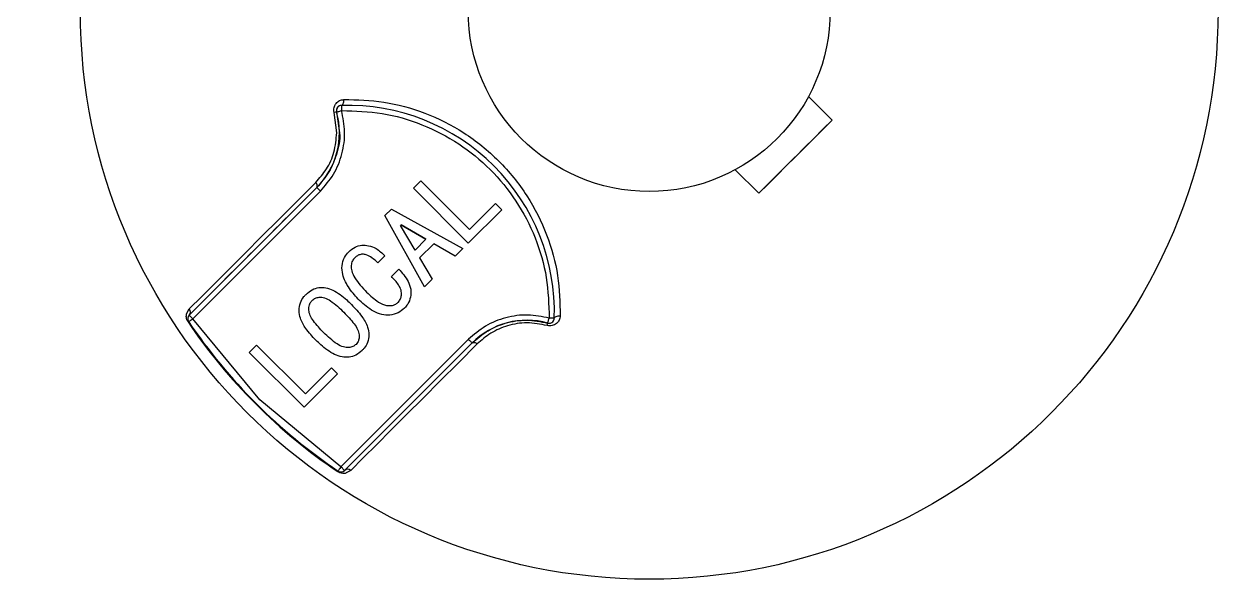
# Model space of a CAD drawing. Header units: millimetres. Extents: x 2085 to 4229, y 754 to 2271.
# Drawn here: x 2739.3 to 2786.09, y 1977.38 to 1998.96 of the extents above; entities that cross this region are included whole.
import ezdxf

# ---------------------------------------------------------------- set-up
doc = ezdxf.new("R2010")
doc.units = ezdxf.units.MM

msp = doc.modelspace()

# ---------------------------------------------------------------- linework, layer by layer
at = {"color": 7, "linetype": 'Continuous', "lineweight": 25}
for p, q in [((2751.575, 1995.813), (2751.581, 1995.613)), ((2769.636, 1996.154), (2770.55, 1995.241)), ((2769.636, 1996.154), (2769.636, 1996.154)), ((2751.396, 1994.756), (2751.295, 1995.538)), ((2751.381, 1995.613), (2751.381, 1995.613)), ((2751.388, 1995.559), (2751.497, 1994.753)), ((2767.721, 1992.413), (2770.55, 1995.241)), ((2767.721, 1992.413), (2766.808, 1993.326)), ((2766.808, 1993.326), (2766.808, 1993.326)), ((2766.808, 1993.326), (2767.721, 1992.413)), ((2745.687, 1987.702), (2750.619, 1992.635)), ((2745.828, 1987.561), (2750.761, 1992.493)), ((2750.619, 1992.635), (2750.619, 1992.635)), ((2754.361, 1992.611), (2754.646, 1992.896)), ((2756.482, 1990.49), (2754.361, 1992.611)), ((2756.482, 1990.49), (2754.361, 1992.611)), ((2754.646, 1992.896), (2756.531, 1991.011)), ((2767.721, 1992.413), (2767.721, 1992.413)), ((2753.256, 1991.557), (2753.505, 1991.805)), ((2754.782, 1988.79), (2753.256, 1991.557)), ((2754.782, 1988.79), (2753.256, 1991.557)), ((2753.505, 1991.805), (2756.271, 1990.279)), ((2757.772, 1991.78), (2756.482, 1990.49)), ((2757.772, 1991.78), (2756.482, 1990.49)), ((2756.531, 1991.011), (2757.536, 1992.016)), ((2757.536, 1992.016), (2757.772, 1991.78)), ((2753.889, 1991.197), (2753.864, 1991.172)), ((2753.889, 1991.197), (2753.864, 1991.172)), ((2754.423, 1990.217), (2753.864, 1991.172)), ((2753.864, 1991.172), (2753.864, 1991.172)), ((2753.889, 1991.197), (2754.844, 1990.639)), ((2753.889, 1991.197), (2753.889, 1991.197)), ((2754.844, 1990.639), (2753.889, 1991.197)), ((2754.844, 1990.639), (2754.423, 1990.217)), ((2754.844, 1990.639), (2754.844, 1990.639)), ((2755.142, 1990.465), (2754.596, 1989.919)), ((2755.142, 1990.465), (2754.596, 1989.919)), ((2755.973, 1989.981), (2755.142, 1990.465)), ((2755.142, 1990.465), (2755.142, 1990.465)), ((2755.973, 1989.981), (2755.142, 1990.465)), ((2756.271, 1990.279), (2755.973, 1989.981)), ((2756.271, 1990.279), (2755.973, 1989.981)), ((2756.482, 1990.49), (2756.482, 1990.49)), ((2752.09, 1989.919), (2752.09, 1989.919)), ((2753.256, 1989.994), (2752.984, 1989.721)), ((2753.256, 1989.994), (2752.984, 1989.721)), ((2752.984, 1989.721), (2752.984, 1989.721)), ((2754.596, 1989.919), (2755.08, 1989.088)), ((2754.596, 1989.919), (2754.596, 1989.919)), ((2755.973, 1989.981), (2755.973, 1989.981)), ((2751.983, 1989.381), (2751.983, 1989.381)), ((2753.505, 1989.2), (2753.79, 1989.485)), ((2755.08, 1989.088), (2754.782, 1988.79)), ((2755.08, 1989.088), (2754.782, 1988.79)), ((2754.782, 1988.79), (2754.782, 1988.79)), ((2753.891, 1988.618), (2753.891, 1988.618)), ((2745.584, 1987.746), (2745.69, 1987.938)), ((2750.44, 1988.269), (2750.44, 1988.269)), ((2751.669, 1987.81), (2751.669, 1987.81)), ((2752.276, 1988.269), (2752.276, 1988.269)), ((2754.013, 1987.971), (2754.013, 1987.971)), ((2745.628, 1987.561), (2745.628, 1987.561)), ((2745.662, 1987.449), (2745.642, 1987.435)), ((2745.687, 1987.702), (2745.687, 1987.702)), ((2748.417, 1984.422), (2745.828, 1987.561)), ((2750.337, 1987.767), (2750.337, 1987.767)), ((2759.811, 1987.808), (2759.811, 1987.808)), ((2752.229, 1987.07), (2752.229, 1987.07)), ((2748.009, 1986.26), (2748.294, 1986.545)), ((2748.294, 1986.545), (2750.18, 1984.659)), ((2750.589, 1986.731), (2750.589, 1986.731)), ((2756.488, 1986.766), (2751.556, 1981.833)), ((2756.63, 1986.624), (2751.697, 1981.692)), ((2750.13, 1984.138), (2748.009, 1986.26)), ((2750.13, 1984.138), (2748.009, 1986.26)), ((2752.376, 1986.334), (2752.376, 1986.334)), ((2750.18, 1984.659), (2751.185, 1985.664)), ((2751.185, 1985.664), (2751.42, 1985.428)), ((2751.42, 1985.428), (2750.13, 1984.138)), ((2751.42, 1985.428), (2750.13, 1984.138)), ((2751.556, 1981.833), (2748.417, 1984.422)), ((2750.13, 1984.138), (2750.13, 1984.138)), ((2751.43, 1981.647), (2751.444, 1981.668)), ((2751.933, 1981.696), (2751.755, 1981.597))]:
    msp.add_line(p, q, dxfattribs=at)
at = {"color": 7, "linetype": 'Continuous', "lineweight": 25, "flags": 128}
for points in [[(2751.575, 1995.813), (2751.596, 1995.818), (2751.615, 1995.832), (2751.632, 1995.854), (2751.647, 1995.883), (2751.658, 1995.918), (2751.665, 1995.957), (2751.667, 1995.999), (2751.666, 1996.041)], [(2751.388, 1995.559), (2751.392, 1995.56), (2751.403, 1995.564), (2751.421, 1995.568), (2751.445, 1995.575), (2751.474, 1995.583), (2751.507, 1995.593), (2751.544, 1995.603), (2751.581, 1995.613)], [(2770.55, 1995.241), (2770.197, 1994.888), (2769.843, 1994.535), (2769.489, 1994.181), (2769.135, 1993.827), (2768.781, 1993.473), (2768.428, 1993.119), (2768.074, 1992.766), (2767.721, 1992.413)], [(2745.69, 1987.938), (2746.173, 1988.42), (2746.695, 1988.943), (2747.256, 1989.504), (2747.855, 1990.102), (2748.488, 1990.736), (2749.155, 1991.403), (2749.854, 1992.102), (2750.583, 1992.831)], [(2750.619, 1992.635), (2750.631, 1992.651), (2750.638, 1992.671), (2750.641, 1992.694), (2750.638, 1992.72), (2750.631, 1992.747), (2750.619, 1992.775), (2750.603, 1992.803), (2750.583, 1992.831)], [(2750.619, 1992.635), (2750.622, 1992.632), (2750.63, 1992.624), (2750.643, 1992.611), (2750.661, 1992.593), (2750.682, 1992.572), (2750.707, 1992.548), (2750.733, 1992.521), (2750.761, 1992.493)], [(2745.662, 1987.449), (2745.666, 1987.451), (2745.675, 1987.457), (2745.69, 1987.468), (2745.711, 1987.482), (2745.736, 1987.499), (2745.765, 1987.518), (2745.796, 1987.539), (2745.828, 1987.561)], [(2745.687, 1987.702), (2745.689, 1987.7), (2745.697, 1987.691), (2745.711, 1987.678), (2745.728, 1987.661), (2745.75, 1987.639), (2745.774, 1987.615), (2745.801, 1987.588), (2745.828, 1987.561)], [(2759.554, 1987.394), (2759.555, 1987.397), (2759.558, 1987.408), (2759.563, 1987.426), (2759.57, 1987.45), (2759.578, 1987.479), (2759.587, 1987.513), (2759.597, 1987.549), (2759.608, 1987.586)], [(2759.808, 1987.58), (2759.804, 1987.581), (2759.793, 1987.581), (2759.774, 1987.581), (2759.749, 1987.582), (2759.719, 1987.583), (2759.684, 1987.584), (2759.647, 1987.585), (2759.608, 1987.586)], [(2759.808, 1987.58), (2759.813, 1987.601), (2759.827, 1987.62), (2759.849, 1987.637), (2759.878, 1987.652), (2759.913, 1987.663), (2759.952, 1987.67), (2759.993, 1987.673), (2760.036, 1987.671)], [(2756.825, 1986.588), (2756.097, 1985.86), (2755.398, 1985.161), (2754.73, 1984.493), (2754.097, 1983.86), (2753.499, 1983.262), (2752.937, 1982.7), (2752.415, 1982.178), (2751.933, 1981.696)], [(2756.63, 1986.624), (2756.627, 1986.627), (2756.619, 1986.635), (2756.606, 1986.648), (2756.588, 1986.666), (2756.567, 1986.687), (2756.542, 1986.712), (2756.516, 1986.738), (2756.488, 1986.766)], [(2756.63, 1986.624), (2756.646, 1986.636), (2756.666, 1986.644), (2756.689, 1986.646), (2756.714, 1986.644), (2756.742, 1986.636), (2756.77, 1986.624), (2756.798, 1986.608), (2756.825, 1986.588)], [(2751.556, 1981.833), (2751.534, 1981.801), (2751.513, 1981.77), (2751.493, 1981.741), (2751.477, 1981.716), (2751.463, 1981.695), (2751.452, 1981.68), (2751.446, 1981.671), (2751.444, 1981.668)], [(2751.697, 1981.692), (2751.694, 1981.695), (2751.686, 1981.703), (2751.673, 1981.716), (2751.656, 1981.733), (2751.634, 1981.755), (2751.61, 1981.779), (2751.583, 1981.806), (2751.556, 1981.833)]]:
    msp.add_lwpolyline(points, dxfattribs=at)
at = {"color": 7, "linetype": 'Continuous', "lineweight": 25}
for radius in [22, 7]:
    msp.add_circle((2763.478, 1999.484), radius, dxfattribs=at)
for centre, radius, start, end in [((2730.479, 2036.689), 91.48, 295.79271, 180), ((2730.479, 2036.689), 91.48, 180, 290.22656), ((2730.479, 2036.689), 91.441, 295.84596, 351.20762), ((2730.479, 2036.689), 90.976, 296.50811, 351.20762), ((2730.479, 2036.689), 86.42, 299.88973, 350.7957), ((2751.581, 1995.613), 0.2, 91.6906, 135), ((2751.811, 1987.816), 8, 358.3094, 91.6906), ((2748.498, 1994.756), 3, 315, 15.531), ((2751.495, 1994.879), 0.688, 98.909, 106.876), ((2751.581, 1995.613), 0.2, 135, 195.531), ((2745.55, 1987.822), 0.182, 318.6226, 39.5362), ((2745.828, 1987.561), 0.2, 135, 214.039), ((2763.478, 1999.484), 21.524, 214.039, 235.961), ((2763.478, 1999.484), 21.5, 214.039, 235.961), ((2758.751, 1984.503), 3, 74.469, 135), ((2758.874, 1987.5), 0.689, 343.1243, 351.0894), ((2759.608, 1987.586), 0.2, 254.469, 315), ((2759.608, 1987.586), 0.2, 315, 358.3094), ((2751.817, 1981.555), 0.182, 50.5221, 130.0859), ((2751.556, 1981.833), 0.2, 235.961, 315)]:
    msp.add_arc(centre, radius, start, end, dxfattribs=at)
for points in [[(2824.219, 2036.69), (2824.132, 2033.622), (2823.958, 2027.487), (2822.555, 2018.373), (2820.33, 2009.435), (2817.222, 2000.759), (2813.284, 1992.43), (2808.547, 1984.527), (2803.058, 1977.126), (2796.87, 1970.299), (2790.043, 1964.111), (2782.642, 1958.622), (2774.739, 1953.885), (2766.41, 1949.946), (2757.734, 1946.839), (2748.796, 1944.614), (2739.682, 1943.21), (2733.547, 1943.036), (2730.479, 1942.949)], [(2828.153, 2025.9), (2827.629, 2022.249), (2826.58, 2014.945), (2823.461, 2004.302), (2819.253, 1994.059), (2813.898, 1984.358), (2807.493, 1975.319), (2800.112, 1967.057), (2791.849, 1959.676), (2782.81, 1953.271), (2773.109, 1947.916), (2762.866, 1943.708), (2752.223, 1940.588), (2744.92, 1939.54), (2741.268, 1939.016)], [(2827.95, 2019.358), (2827.264, 2016.064), (2825.891, 2009.475), (2822.57, 1999.923), (2818.366, 1990.739), (2813.231, 1982.036), (2807.241, 1973.9), (2800.454, 1966.415), (2792.94, 1959.66), (2784.778, 1953.705), (2776.053, 1948.607), (2766.852, 1944.442), (2757.286, 1941.163), (2750.691, 1939.818), (2747.394, 1939.146)], [(2750.619, 1992.635), (2749.655, 1991.671), (2747.726, 1989.742), (2746.367, 1988.382), (2745.687, 1987.702)]]:
    msp.add_open_spline(points, degree=3, dxfattribs=at)
for points, knots in [([(2772.763, 1962.618), (2774.941, 1963.891), (2779.926, 1966.806), (2786.991, 1972.46), (2793.955, 1979.292), (2800.074, 1986.901), (2805.298, 1995.15), (2809.525, 2003.945), (2812.803, 2013.152), (2814.077, 2019.527), (2814.715, 2022.715)], [0, 0, 0, 0, 0.099849, 0.228442, 0.357035, 0.485628, 0.614221, 0.742814, 0.871407, 1, 1, 1, 1]), ([(2751.295, 1995.538), (2751.289, 1995.57), (2751.275, 1995.634), (2751.287, 1995.73), (2751.317, 1995.819), (2751.382, 1995.919), (2751.496, 1996.015), (2751.609, 1996.032), (2751.666, 1996.041)], [0, 0, 0, 0, 0.123692, 0.250213, 0.373441, 0.501044, 0.749966, 1, 1, 1, 1]), ([(2751.575, 1995.813), (2751.566, 1995.812), (2751.54, 1995.81), (2751.49, 1995.795), (2751.439, 1995.76), (2751.402, 1995.708), (2751.384, 1995.659), (2751.379, 1995.608), (2751.385, 1995.575), (2751.388, 1995.559)], [0, 0, 0, 0, 0.0858052, 0.25106, 0.5005164, 0.655876, 0.7885052, 0.9015382, 1, 1, 1, 1]), ([(2751.666, 1996.041), (2752.181, 1996.029), (2753.209, 1996.004), (2754.806, 1995.569), (2756.335, 1994.807), (2757.7, 1993.708), (2758.799, 1992.344), (2759.562, 1990.814), (2759.999, 1989.217), (2760.024, 1988.187), (2760.036, 1987.671)], [0, 0, 0, 0, 0.125198, 0.2499957, 0.3751716, 0.4997698, 0.6246825, 0.749695, 0.8746376, 1, 1, 1, 1]), ([(2750.761, 1992.493), (2750.942, 1992.704), (2751.31, 1993.132), (2751.626, 1993.934), (2751.745, 1994.786), (2751.635, 1995.341), (2751.581, 1995.613)], [0, 0, 0, 0, 0.245589, 0.5, 0.754411, 1, 1, 1, 1]), ([(2751.581, 1995.613), (2752.106, 1995.598), (2753.167, 1995.567), (2754.71, 1995.113), (2756.131, 1994.377), (2757.364, 1993.369), (2758.372, 1992.136), (2759.108, 1990.715), (2759.562, 1989.172), (2759.593, 1988.111), (2759.608, 1987.586)], [0, 0, 0, 0, 0.123694, 0.25, 0.376306, 0.5, 0.623694, 0.75, 0.876306, 1, 1, 1, 1]), ([(2750.583, 1992.831), (2750.728, 1992.997), (2751.018, 1993.331), (2751.321, 1993.99), (2751.371, 1994.501), (2751.396, 1994.756)], [0, 0, 0, 0, 0.33293, 0.666707, 1, 1, 1, 1]), ([(2751.497, 1994.753), (2751.497, 1994.751), (2751.537, 1994.461), (2751.398, 1993.924), (2751.109, 1993.195), (2750.789, 1992.829), (2750.619, 1992.635)], [0, 0, 0, 0, 0.002694, 0.341482, 0.651018, 1, 1, 1, 1]), ([(2752.276, 1988.269), (2752.14, 1988.416), (2751.864, 1988.71), (2751.618, 1989.181), (2751.58, 1989.611), (2751.661, 1989.928), (2751.795, 1990.084), (2751.855, 1990.155)], [0, 0, 0, 0, 0.278953, 0.561275, 0.716356, 0.872487, 1, 1, 1, 1]), ([(2751.855, 1990.155), (2751.933, 1990.221), (2752.081, 1990.344), (2752.359, 1990.414), (2752.642, 1990.4), (2752.965, 1990.271), (2753.148, 1990.097), (2753.256, 1989.994)], [0, 0, 0, 0, 0.1906015, 0.3593498, 0.5272198, 0.7195567, 1, 1, 1, 1]), ([(2752.09, 1989.919), (2752.058, 1989.88), (2751.986, 1989.795), (2751.941, 1989.615), (2751.967, 1989.385), (2752.146, 1989.012), (2752.382, 1988.766), (2752.549, 1988.592)], [0, 0, 0, 0, 0.097252, 0.212876, 0.346268, 0.536623, 1, 1, 1, 1]), ([(2752.984, 1989.721), (2752.91, 1989.789), (2752.776, 1989.915), (2752.569, 1990.029), (2752.391, 1990.064), (2752.252, 1990.037), (2752.154, 1989.978), (2752.107, 1989.934), (2752.09, 1989.919)], [0, 0, 0, 0, 0.29136, 0.535096, 0.673308, 0.812563, 0.935255, 1, 1, 1, 1]), ([(2752.984, 1989.721), (2752.91, 1989.789), (2752.776, 1989.915), (2752.569, 1990.029), (2752.391, 1990.064), (2752.252, 1990.037), (2752.154, 1989.978), (2752.107, 1989.934), (2752.09, 1989.919)], [0, 0, 0, 0, 0.29136, 0.535096, 0.673308, 0.812563, 0.935255, 1, 1, 1, 1]), ([(2753.79, 1989.485), (2753.924, 1989.333), (2754.126, 1989.102), (2754.273, 1988.711), (2754.261, 1988.401), (2754.166, 1988.144), (2754.057, 1988.021), (2754.013, 1987.971)], [0, 0, 0, 0, 0.351866, 0.532632, 0.714759, 0.884894, 1, 1, 1, 1]), ([(2750.205, 1988.505), (2750.282, 1988.571), (2750.427, 1988.697), (2750.7, 1988.778), (2750.978, 1988.77), (2751.362, 1988.63), (2751.686, 1988.38), (2751.904, 1988.168), (2751.966, 1988.108)], [0, 0, 0, 0, 0.148277, 0.278554, 0.408484, 0.552088, 0.872274, 1, 1, 1, 1]), ([(2753.777, 1988.207), (2753.809, 1988.248), (2753.871, 1988.326), (2753.903, 1988.488), (2753.893, 1988.679), (2753.755, 1988.934), (2753.604, 1989.095), (2753.505, 1989.2)], [0, 0, 0, 0, 0.132852, 0.257107, 0.423406, 0.622223, 1, 1, 1, 1]), ([(2750.589, 1986.731), (2750.452, 1986.877), (2750.212, 1987.132), (2749.982, 1987.527), (2749.916, 1987.877), (2749.966, 1988.174), (2750.086, 1988.38), (2750.178, 1988.476), (2750.205, 1988.505)], [0, 0, 0, 0, 0.29336, 0.511467, 0.658407, 0.805673, 0.942273, 1, 1, 1, 1]), ([(2750.44, 1988.269), (2750.48, 1988.302), (2750.56, 1988.367), (2750.731, 1988.402), (2750.94, 1988.381), (2751.279, 1988.188), (2751.505, 1987.969), (2751.669, 1987.81)], [0, 0, 0, 0, 0.104522, 0.209348, 0.351191, 0.528915, 1, 1, 1, 1]), ([(2750.44, 1988.269), (2750.48, 1988.302), (2750.56, 1988.367), (2750.731, 1988.402), (2750.94, 1988.381), (2751.279, 1988.188), (2751.505, 1987.969), (2751.669, 1987.81)], [0, 0, 0, 0, 0.104522, 0.209348, 0.351191, 0.528915, 1, 1, 1, 1]), ([(2752.549, 1988.592), (2752.695, 1988.452), (2752.919, 1988.237), (2753.264, 1988.073), (2753.5, 1988.061), (2753.665, 1988.109), (2753.745, 1988.179), (2753.777, 1988.207)], [0, 0, 0, 0, 0.421141, 0.650944, 0.779664, 0.909635, 1, 1, 1, 1]), ([(2750.887, 1987.029), (2750.748, 1987.174), (2750.553, 1987.378), (2750.359, 1987.676), (2750.303, 1987.894), (2750.32, 1988.087), (2750.384, 1988.21), (2750.429, 1988.257), (2750.44, 1988.269)], [0, 0, 0, 0, 0.4112408, 0.5793857, 0.7227485, 0.8660035, 0.96618, 1, 1, 1, 1]), ([(2751.669, 1987.81), (2751.807, 1987.665), (2752.005, 1987.459), (2752.203, 1987.162), (2752.265, 1986.955), (2752.26, 1986.782), (2752.212, 1986.653), (2752.162, 1986.595), (2752.14, 1986.57)], [0, 0, 0, 0, 0.409684, 0.583644, 0.725379, 0.843759, 0.932231, 1, 1, 1, 1]), ([(2751.966, 1988.108), (2752.104, 1987.962), (2752.349, 1987.701), (2752.588, 1987.299), (2752.655, 1986.941), (2752.606, 1986.649), (2752.487, 1986.452), (2752.401, 1986.361), (2752.376, 1986.334)], [0, 0, 0, 0, 0.292886, 0.524338, 0.670134, 0.816655, 0.945975, 1, 1, 1, 1]), ([(2754.013, 1987.971), (2753.935, 1987.906), (2753.769, 1987.767), (2753.452, 1987.691), (2753.118, 1987.707), (2752.7, 1987.881), (2752.445, 1988.115), (2752.276, 1988.269)], [0, 0, 0, 0, 0.153253, 0.324924, 0.478859, 0.655839, 1, 1, 1, 1]), ([(2754.013, 1987.971), (2753.935, 1987.906), (2753.769, 1987.767), (2753.452, 1987.691), (2753.118, 1987.707), (2752.7, 1987.881), (2752.445, 1988.115), (2752.276, 1988.269)], [0, 0, 0, 0, 0.153253, 0.324924, 0.478859, 0.655839, 1, 1, 1, 1]), ([(2745.642, 1987.435), (2745.634, 1987.449), (2745.617, 1987.476), (2745.591, 1987.536), (2745.568, 1987.636), (2745.578, 1987.703), (2745.584, 1987.746)], [0, 0, 0, 0, 0.115228, 0.233758, 0.501873, 1, 1, 1, 1]), ([(2759.608, 1987.586), (2759.335, 1987.64), (2758.781, 1987.751), (2757.928, 1987.631), (2757.127, 1987.316), (2756.699, 1986.947), (2756.488, 1986.766)], [0, 0, 0, 0, 0.245589, 0.5, 0.754411, 1, 1, 1, 1]), ([(2756.63, 1986.624), (2756.824, 1986.793), (2757.19, 1987.111), (2757.918, 1987.417), (2758.721, 1987.554), (2759.282, 1987.446), (2759.554, 1987.394)], [0, 0, 0, 0, 0.265019, 0.500067, 0.757342, 1, 1, 1, 1]), ([(2759.533, 1987.3), (2759.27, 1987.35), (2758.745, 1987.449), (2757.986, 1987.313), (2757.326, 1987.026), (2756.992, 1986.734), (2756.825, 1986.588)], [0, 0, 0, 0, 0.249812, 0.499845, 0.75024, 1, 1, 1, 1]), ([(2760.036, 1987.671), (2760.027, 1987.614), (2760.01, 1987.502), (2759.915, 1987.387), (2759.814, 1987.322), (2759.726, 1987.292), (2759.63, 1987.281), (2759.565, 1987.294), (2759.533, 1987.3)], [0, 0, 0, 0, 0.249602, 0.498296, 0.625589, 0.748629, 0.875722, 1, 1, 1, 1]), ([(2752.14, 1986.57), (2752.1, 1986.537), (2752.019, 1986.472), (2751.842, 1986.438), (2751.627, 1986.457), (2751.28, 1986.649), (2751.051, 1986.87), (2750.887, 1987.029)], [0, 0, 0, 0, 0.102727, 0.209545, 0.355438, 0.53569, 1, 1, 1, 1]), ([(2752.376, 1986.334), (2752.298, 1986.268), (2752.152, 1986.142), (2751.874, 1986.061), (2751.586, 1986.069), (2751.195, 1986.21), (2750.868, 1986.461), (2750.651, 1986.671), (2750.589, 1986.731)], [0, 0, 0, 0, 0.146535, 0.278399, 0.409738, 0.559567, 0.875154, 1, 1, 1, 1]), ([(2752.376, 1986.334), (2752.298, 1986.268), (2752.152, 1986.142), (2751.874, 1986.061), (2751.586, 1986.069), (2751.195, 1986.21), (2750.868, 1986.461), (2750.651, 1986.671), (2750.589, 1986.731)], [0, 0, 0, 0, 0.146535, 0.278399, 0.409738, 0.559567, 0.875154, 1, 1, 1, 1]), ([(2751.755, 1981.597), (2751.751, 1981.594), (2751.715, 1981.573), (2751.629, 1981.575), (2751.531, 1981.596), (2751.471, 1981.622), (2751.443, 1981.639), (2751.43, 1981.647)], [0, 0, 0, 0, 0.064166, 0.529622, 0.780974, 0.892035, 1, 1, 1, 1])]:
    msp.add_open_spline(points, degree=3, knots=knots, dxfattribs=at)

doc.saveas('drawing.dxf')
